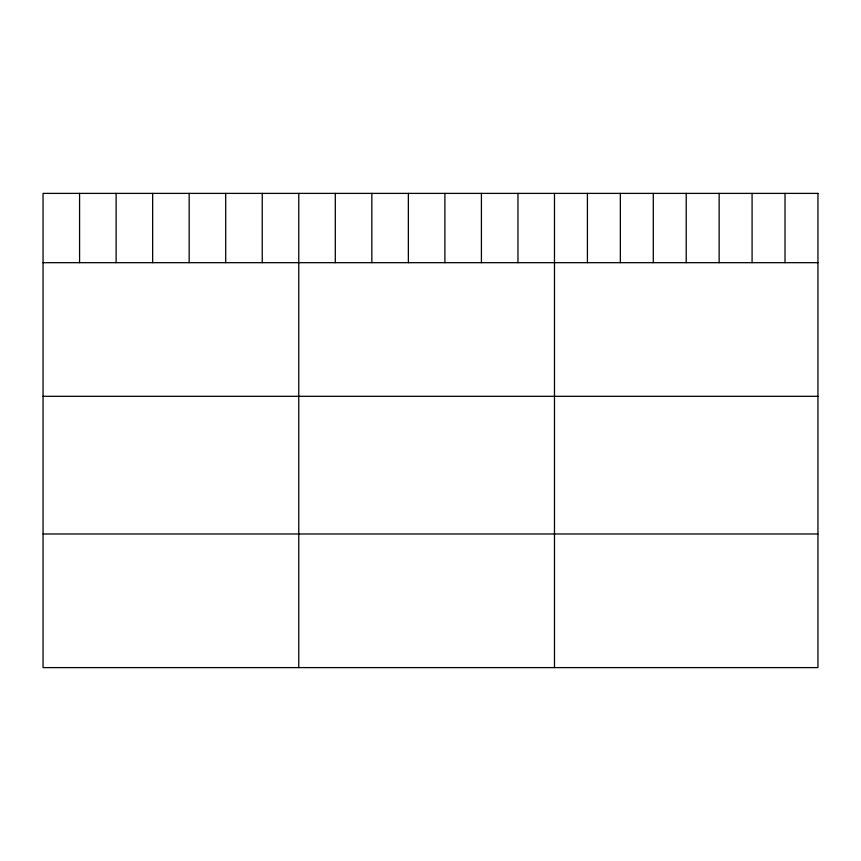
<?xml version="1.0" encoding="UTF-8"?>
<svg xmlns="http://www.w3.org/2000/svg" width="861" height="861" viewBox="0 0 861 861"><rect width="100%" height="100%" fill="white"/><g stroke="black" fill="none" stroke-linecap="round" stroke-linejoin="round"><path stroke-width="1.29" d="M43.05 262.68L817.95 262.68M43.05 396.308L817.95 396.308M43.05 533.981L817.95 533.981M785.017 193.391L785.017 262.68M752.083 193.391L752.083 262.68M719.15 193.391L719.15 262.68M686.217 193.391L686.217 262.68M653.284 193.391L653.284 262.68M620.35 193.391L620.35 262.68M587.417 193.391L587.417 262.68M554.484 193.391L554.484 667.609M517.956 193.391L517.956 262.68M481.417 193.391L481.417 262.68M444.889 193.391L444.889 262.68M408.362 193.391L408.362 262.68M371.834 193.391L371.834 262.68M335.295 193.391L335.295 262.68M298.767 193.391L298.767 667.609M262.239 193.391L262.239 262.68M225.7 193.391L225.7 262.68M189.172 193.391L189.172 262.68M152.645 193.391L152.645 262.68M116.117 193.391L116.117 262.68M79.578 193.391L79.578 262.68M817.95 193.391L43.05 193.391L43.05 667.609L817.95 667.609L817.95 193.391"/></g></svg>
